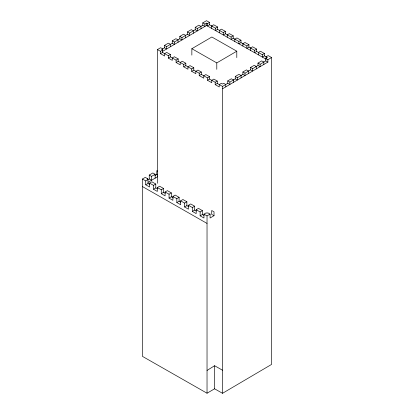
<?xml version="1.0" encoding="UTF-8"?>
<svg xmlns="http://www.w3.org/2000/svg" width="414" height="414" viewBox="0 0 414 414"><rect width="100%" height="100%" fill="white"/><g stroke="black" fill="none" stroke-linecap="round" stroke-linejoin="round"><path stroke-width="0.62" d="M207.031 370.447L214.587 365.728L222.525 370.225M157.444 183.314L157.444 49.582L160.611 47.713L162.728 48.914L162.728 51.284L206.529 25.492L206.529 23.122L207.455 23.645L209.531 22.423L206.493 20.7L202.788 22.879L202.788 25.254L197.333 28.54L197.333 30.91L195.211 29.71L195.211 27.34L198.875 25.187L200.992 26.382L200.992 28.757M225.79 86.868L225.79 84.497L223.674 83.302L222.484 84.001L221.324 83.343L219.249 84.565L219.249 86.94L215.187 84.637L217.262 83.416L217.262 81.046L213.847 79.11L211.766 80.332L211.766 82.702L207.45 80.259L209.525 79.038L209.525 76.662L205.841 74.577L203.76 75.798L203.76 78.174L199.217 75.596L201.297 74.375L201.297 72.005L197.918 70.095L195.843 71.317L195.843 73.687L191.713 71.353L193.793 70.126L193.793 67.756L190.016 65.619L187.94 66.84L187.94 69.216L183.744 66.84L185.819 65.614L185.819 63.244L182.289 61.246L180.209 62.467L180.209 64.838L176.105 62.514L178.18 61.293L178.18 58.917L174.361 56.759L172.286 57.981L172.286 60.351L168.307 58.1L170.382 56.878L170.382 54.503L166.692 52.418L164.606 53.634L164.606 56.009L160.472 53.665L162.557 52.449L162.557 50.073L161.641 49.556L164.524 47.781L164.524 45.411L168.338 43.165L170.459 44.365L170.459 46.735M164.524 47.781L166.645 48.981L166.645 46.611L172.255 43.232L172.255 40.862L175.919 38.699L178.036 39.899L178.036 42.269M172.255 43.232L174.372 44.433L174.372 42.057L179.831 38.766L179.831 36.396L183.557 34.202L185.674 35.402L185.674 37.772M179.831 38.766L181.953 39.967L181.953 37.596L187.47 34.269L187.47 31.899L191.299 29.642L193.421 30.843L193.421 33.213M187.47 34.269L189.591 35.469L189.591 33.099L195.211 29.71M202.788 25.254L204.904 26.449L204.904 24.079L206.529 23.122M209.531 22.423L209.531 24.793L207.455 26.015L207.455 23.645M211.601 28.364L211.601 25.994L213.681 24.768L217.578 26.977L217.578 29.342L215.503 30.574L215.503 28.199L217.578 26.977M168.307 58.1L168.307 55.73L170.382 54.503M219.348 32.747L219.348 30.377L221.423 29.151L225.345 31.371L225.345 33.746L223.265 34.967L223.265 32.597L225.345 31.371M176.105 62.514L176.105 60.144L178.18 58.917M227.25 37.224L227.25 34.848L229.325 33.627L233.217 35.832L233.217 38.202L231.141 39.423L231.141 37.053L233.217 35.832M183.744 66.84L183.744 64.465L185.819 63.244M234.836 41.514L234.836 39.144L236.911 37.922L240.974 40.22L240.974 42.59L238.894 43.812L238.894 41.441L240.974 40.22M191.713 71.353L191.713 68.983L193.793 67.756M242.889 46.073L242.889 43.703L244.964 42.482L248.928 44.722L248.928 47.098L246.853 48.319L246.853 45.949L248.928 44.722M199.217 75.596L199.217 73.226L201.297 72.005M250.501 50.384L250.501 48.014L252.581 46.792L256.659 49.1L256.659 51.471L254.584 52.692L254.584 50.322L256.659 49.1M207.45 80.259L207.45 77.889L209.525 76.662M258.352 54.829L258.352 52.454L260.427 51.232L264.406 53.484L264.406 55.859L262.331 57.08L262.331 54.71L264.406 53.484M215.187 84.637L215.187 82.267L217.262 81.046M266.078 58.607L266.078 56.832L268.153 55.605L271.574 57.541L271.574 364.418L222.525 393.3L214.587 388.808L207.031 393.222L142.426 356.361L142.426 179.039L145.293 177.363L147.601 178.677L147.601 179.79M225.206 84.766L227.757 83.266L227.757 80.896L231.333 78.789L233.449 79.99L233.449 82.36M233.294 80.005L235.255 78.851L235.255 76.481L238.945 74.308L241.067 75.503L241.067 77.879M240.917 75.519L242.883 74.36L242.883 71.989L246.449 69.888L248.566 71.089L248.566 73.459M247.981 71.358L250.542 69.852L250.542 67.477L254.217 65.314L256.338 66.514L256.338 68.884M255.831 66.737L257.984 65.469L257.984 63.094L261.72 60.894L263.837 62.095L263.837 64.465M263.237 62.374L265.762 60.889L265.762 58.519L267.377 57.567L266.078 56.832M222.525 393.3L222.525 86.422L225.79 84.497M227.757 83.266L229.873 84.466L229.873 82.096L233.449 79.99M235.255 78.851L237.372 80.052L237.372 77.677L241.067 75.503M242.883 74.36L245 75.56L245 73.19L248.566 71.089M250.542 69.852L252.659 71.048L252.659 68.677L256.338 66.514M257.984 65.469L260.106 66.664L260.106 64.294L263.837 62.095M265.762 60.889L267.879 62.09L267.879 59.714L271.574 57.541M222.525 88.793L267.941 62.048M191.853 55.119L191.853 48.707L211.854 37.001L236.792 51.201L236.792 57.618M216.791 69.324L216.791 62.912L236.792 51.201M160.472 53.665L160.472 51.295L162.557 50.073M155.152 174.268L151.555 176.369L151.555 180.25L149.252 178.936L149.252 175.055L152.849 172.954L155.152 174.268L155.152 178.149M147.601 178.677L147.011 179.024L148.01 179.598L148.01 183.48L145.733 184.81L149.557 186.988L149.557 183.107L151.834 181.777L155.783 184.028L155.783 187.915L153.506 189.245L157.33 191.423L157.33 187.542L159.607 186.212L163.556 188.463L163.556 192.35L161.279 193.68L165.098 195.858L165.098 191.977L167.375 190.647L171.329 192.898L171.329 196.785L169.052 198.115L172.871 200.293L172.871 196.412L175.148 195.082L179.102 197.333L179.102 201.214L176.825 202.544L180.644 204.728L180.644 200.842L182.921 199.512L186.869 201.768L186.869 205.649L184.592 206.979L188.417 209.163L188.417 205.277L190.694 203.947L194.642 206.203L194.642 210.084L192.365 211.414L196.184 213.598L196.184 209.712L198.466 208.382L202.415 210.638L202.415 214.519L200.138 215.849L203.957 218.028L203.957 214.147L206.234 212.817L207.005 213.257L207.776 212.801L210.079 214.116L210.079 218.002L214.012 215.704L214.012 211.823L211.709 210.509L211.709 214.39L214.012 215.704M142.426 179.039L145.733 180.928L149.252 178.936M154.826 175.681L156.802 174.527L156.802 170.64L157.724 171.168M148.093 182.274L157.625 176.706M153.506 189.245L153.506 185.358L155.783 184.028M161.279 193.68L161.279 189.793L163.556 188.463M169.052 198.115L169.052 194.228L171.329 192.898M176.825 202.544L176.825 198.663L179.102 197.333M184.592 206.979L184.592 203.098L186.869 201.768M192.365 211.414L192.365 207.533L194.642 206.203M200.138 215.849L200.138 211.968L202.415 210.638M207.031 393.222L207.031 215.901L210.079 214.116M209.531 24.793L212.123 26.258M217.578 29.347L219.777 30.584M225.345 33.746L227.338 34.859M233.217 38.202L234.8 39.082M240.974 42.59L243.468 43.982M248.928 47.098L251.013 48.247M256.659 51.471L258.812 52.656M264.406 55.859L266.549 57.034M211.601 25.994L215.503 28.199M219.348 30.377L223.265 32.597M227.25 34.848L231.141 37.053M234.836 39.144L238.894 41.441M242.889 43.703L246.853 45.949M250.501 48.014L254.584 50.322M258.352 52.454L262.331 54.71M202.788 22.879L204.904 24.079M265.762 58.519L267.879 59.714M206.529 25.492L266.078 59.202M195.211 27.34L197.333 28.54M257.984 63.094L260.106 64.294M250.542 67.477L252.659 68.677M187.47 31.899L189.591 33.099M242.883 71.989L245 73.19M179.831 36.396L181.953 37.596M172.255 40.862L174.372 42.057M235.255 76.481L237.372 77.677M227.757 80.896L229.873 82.096M164.524 45.411L166.645 46.611M157.444 49.582L160.472 51.295M162.557 52.449L168.307 55.73M170.382 56.878L176.105 60.144M178.18 61.293L183.744 64.465M185.819 65.614L191.713 68.983M193.793 70.126L199.217 73.226M201.297 74.375L207.45 77.889M209.525 79.038L215.187 82.267M217.262 83.416L222.525 86.422M191.853 48.707L216.791 62.912M156.802 174.527L157.724 175.05M149.252 175.055L151.555 176.369M149.557 183.107L153.506 185.358M157.33 187.542L161.279 189.793M165.098 191.977L169.052 194.228M172.871 196.412L176.825 198.663M180.644 200.842L184.592 203.098M188.417 205.277L192.365 207.533M196.184 209.712L200.138 211.968M203.957 214.147L207.031 215.901M148.01 183.48L149.651 184.411M155.783 187.915L157.423 188.846M163.556 192.35L165.191 193.281M171.329 196.785L173.513 198.027M179.102 201.214L180.737 202.151M186.869 205.649L188.51 206.586M194.642 210.084L196.283 211.021M202.415 214.519L204.05 215.456M142.426 186.559L207.031 223.42M214.587 365.728L214.587 388.808M145.733 180.928L145.733 184.81"/></g></svg>
